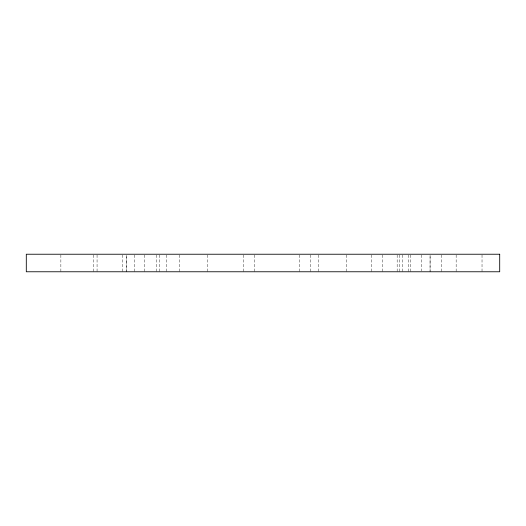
<?xml version="1.0" encoding="UTF-8"?>
<svg xmlns="http://www.w3.org/2000/svg" width="526" height="526" viewBox="0 0 526 526"><rect width="100%" height="100%" fill="white"/><g stroke="black" fill="none" stroke-linecap="round" stroke-linejoin="round"><path stroke-width="0.39" stroke-dasharray="2.63 1.97" d="M482.026 255.025L482.026 271.771M456.154 255.025L456.154 271.771M441.242 255.025L441.242 271.771M421.727 255.025L421.727 270.975M410.589 255.025L410.589 271.771M408.354 255.025L408.354 271.771M402.232 255.025L402.232 271.771M399.451 255.025L399.451 271.771M397.169 255.025L397.169 271.771M382.744 255.025L382.744 271.771M371.606 255.025L371.606 271.771M346.542 255.025L346.542 271.771M318.697 255.025L318.697 271.771M310.34 255.025L310.34 271.771M299.202 255.025L299.202 271.771M254.643 255.025L254.643 271.771M243.505 255.025L243.505 271.771M207.303 255.025L207.303 271.771M179.458 255.025L179.458 271.771M166.525 255.025L166.525 271.771M159.516 255.025L159.516 271.771M156.432 255.025L156.432 271.771M144.597 255.025L144.597 271.771M134.511 255.025L134.511 271.771M122.611 255.025L122.611 271.771M97.067 255.025L97.067 271.771M93.759 255.025L93.733 271.771M60.865 255.025L60.865 271.771M430.084 271.771L430.084 255.025L430.058 271.771M126.648 271.771L126.648 255.025L126.628 271.771"/><path stroke-width="0.79" d="M499.7 254.229L26.3 254.229L26.3 271.771L499.7 271.771L499.7 254.229"/></g></svg>
